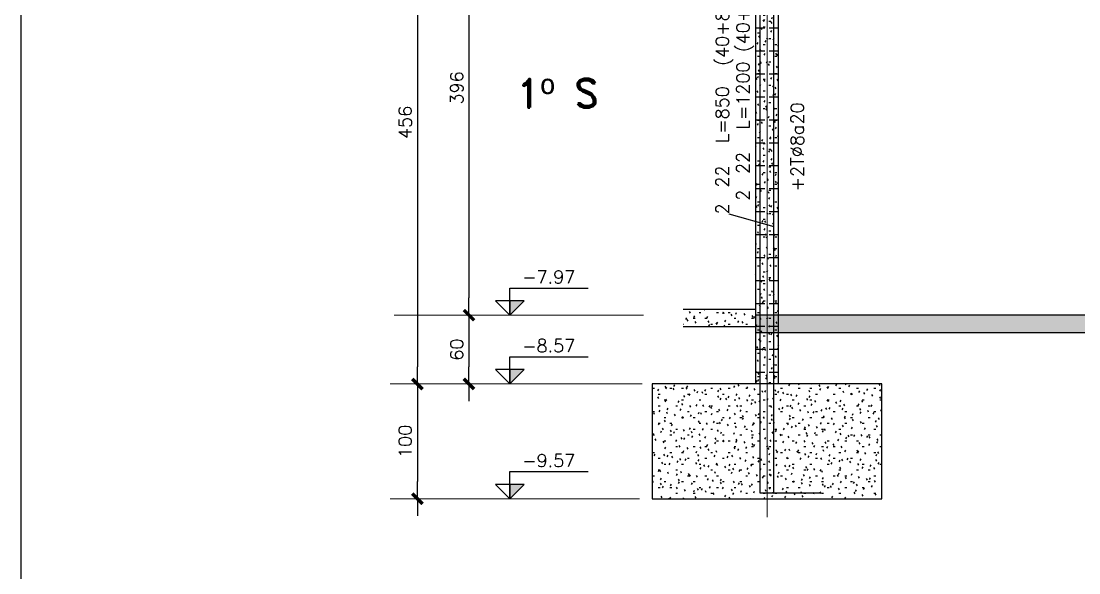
# Model space of a CAD drawing. Extents: x -58 to 5689, y 66 to 4123.
# Drawn here: x -58 to 864, y 1481 to 1961 of the extents above; entities that cross this region are included whole.
import ezdxf
from ezdxf.enums import TextEntityAlignment as Align

# ---------------------------------------------------------------- set-up
doc = ezdxf.new("R2010")
doc.units = 0
doc.header["$LTSCALE"] = 30
doc.header["$MEASUREMENT"] = 0
doc.layers.get('0').update_dxf_attribs({"linetype": 'CONTINUOUS'})
for name, color, linetype in [("EJE1''$0$fe", 7, 'CONTINUOUS'), ("EJE1''$0$RLA-COTAS1", 2, 'CONTINUOUS'), ("EJE1''$0$RLA-FE", 7, 'CONTINUOUS'), ("EJE1''$0$RLA-TEXTOS-FE", 9, 'CONTINUOUS'), ("EJE1''$0$RLA-TEXTOS2", 6, 'CONTINUOUS'), ('RLA-FORMATO', 7, 'CONTINUOUS')]:
    doc.layers.add(name, color=color, linetype=linetype)
doc.layers.add("EJE1''$0$RLA-ACHURADO", color=30, linetype='CONTINUOUS', transparency=0.7)
for name, color, linetype, lineweight in [("EJE1''$0$RLA-CONTORNO", 30, 'CONTINUOUS', 25), ("EJE1''$0$RLA-EJES", 1, 'CONTINUOUS', 9), ("EJE1''$0$RLA-NIVEL-1", 1, 'CONTINUOUS', 9), ("EJE1''$0$RLA-SELLO", 3, 'CONTINUOUS', 9)]:
    doc.layers.add(name, color=color, linetype=linetype, lineweight=lineweight)
doc.styles.add("EJE1''$0$RomanD", font='romand.shx', dxfattribs={"height": 31.5})
doc.styles.add("EJE1''$0$ROMANS", font='romans.shx', dxfattribs={"height": 11.25})
doc.dimstyles.new("EJE1''$0$ING-50", dxfattribs={"dimscale": 50, "dimtxt": 0.27, "dimasz": 0.3, "dimexe": 0, "dimexo": 0, "dimgap": 0.1, "dimtad": 1, "dimdec": 1, "dimzin": 12, "dimdsep": 46, "dimtxsty": "EJE1''$0$ROMANS", "dimblk": "EJE1''$0$TICK1", "dimblk1": "EJE1''$0$TICK1", "dimblk2": "EJE1''$0$TICK1", "dimcen": 0.09, "dimclrd": 2, "dimclre": 1, "dimclrt": 3, "dimadec": 0, "dimazin": 0, "dimtfac": 1, "dimtdec": 0, "dimtix": 1, "dimtmove": 2, "dimatfit": 3, "dimldrblk": "EJE1''$0$TICK1", "dimfxl": 0, "dimfxlon": 1, "dimtolj": 1, "dimtzin": 0, "dimarcsym": 0})
pattern_1 = [(0, (-2068.284, -603.987), (20.32, 5.08), [1.676, -13.564, 1.676, -13.564, -81.28]), (0, (-2068.284, -603.987), (20.32, 5.08), [-30.48, 1.676, -28.804, 1.676, -13.564, -35.56]), (0, (-2068.284, -603.987), (20.32, 5.08), [-76.2, 1.676, -8.484, 1.676, -23.724]), (120, (-2060.664, -601.447), (-14.55941, 15.057636), [1.676, -13.564, 1.676, -13.564, -81.28]), (120, (-2060.664, -601.447), (-14.55941, 15.057636), [-30.48, 1.676, -28.804, 1.676, -13.564, -35.56]), (120, (-2060.664, -601.447), (-14.55941, 15.057636), [-76.2, 1.676, -8.484, 1.676, -23.724]), (240, (-2058.124, -591.287), (-5.76059, -20.137636), [1.676, -13.564, 1.676, -13.564, -81.28]), (240, (-2058.124, -591.287), (-5.76059, -20.137636), [-30.48, 1.676, -28.804, 1.676, -13.564, -35.56]), (240, (-2058.124, -591.287), (-5.76059, -20.137636), [-76.2, 1.676, -8.484, 1.676, -23.724])]

# ---------------------------------------------------------------- blocks, each defined once
blk = doc.blocks.new("EJE1''$0$TICK1")
at = {"color": 2}
for points in [[(0, 0), (-1, 0)], [(0, 0), (1, 0)]]:
    blk.add_lwpolyline(points, dxfattribs=at)
at = {"color": 2, "const_width": 0.2}
blk.add_lwpolyline([(-0.3, -0.3), (0.3, 0.3)], dxfattribs=at)
blk = doc.blocks.new("EJE1''$0$DIMBLOCK10-EJE 1__")
at = {"layer": "EJE1''$0$RLA-COTAS1", "color": 2, "lineweight": -2, "transparency": 16777216}
blk.add_line((-2724.26, -416), (-2724.26, -842), dxfattribs=at)
at = {"layer": "EJE1''$0$RLA-COTAS1", "color": 2, "lineweight": -2, "transparency": 16777216, "xscale": 15, "yscale": 15, "zscale": 15}
for p, rotation in [((-2724.26, -401), 90), ((-2724.26, -857), 270)]:
    blk.add_blockref("EJE1''$0$TICK1", p, dxfattribs=dict(at, rotation=rotation))
at = {"layer": "EJE1''$0$RLA-COTAS1", "color": 3, "transparency": 16777216, "insert": (-2734.89, -629), "char_height": 11.25, "attachment_point": 5, "rotation": 90, "style": "EJE1''$0$ROMANS"}
blk.add_mtext('\\A1;456', dxfattribs=at)
blk = doc.blocks.new("EJE1''$0$DIMBLOCK12-EJE 1__")
at = {"layer": "EJE1''$0$RLA-COTAS1", "color": 2, "lineweight": -2, "transparency": 16777216}
blk.add_line((-2724.26, -872), (-2724.26, -942), dxfattribs=at)
at = {"layer": "EJE1''$0$RLA-COTAS1", "color": 2, "lineweight": -2, "transparency": 16777216, "xscale": 15, "yscale": 15, "zscale": 15}
for p, rotation in [((-2724.26, -857), 90), ((-2724.26, -957), 270)]:
    blk.add_blockref("EJE1''$0$TICK1", p, dxfattribs=dict(at, rotation=rotation))
at = {"layer": "EJE1''$0$RLA-COTAS1", "color": 3, "transparency": 16777216, "insert": (-2734.89, -907), "char_height": 11.25, "attachment_point": 5, "rotation": 90, "style": "EJE1''$0$ROMANS"}
blk.add_mtext('\\A1;100', dxfattribs=at)
blk = doc.blocks.new("EJE1''$0$DIMBLOCK14-EJE 1__")
at = {"layer": "EJE1''$0$RLA-COTAS1", "color": 2, "lineweight": -2, "transparency": 16777216}
blk.add_line((-2679.26, -416), (-2679.26, -782), dxfattribs=at)
at = {"layer": "EJE1''$0$RLA-COTAS1", "color": 2, "lineweight": -2, "transparency": 16777216, "xscale": 15, "yscale": 15, "zscale": 15}
for p, rotation in [((-2679.26, -401), 90), ((-2679.26, -797), 270)]:
    blk.add_blockref("EJE1''$0$TICK1", p, dxfattribs=dict(at, rotation=rotation))
at = {"layer": "EJE1''$0$RLA-COTAS1", "color": 3, "transparency": 16777216, "insert": (-2689.89, -599), "char_height": 11.25, "attachment_point": 5, "rotation": 90, "style": "EJE1''$0$ROMANS"}
blk.add_mtext('\\A1;396', dxfattribs=at)
blk = doc.blocks.new("EJE1''$0$DIMBLOCK15-EJE 1__")
at = {"layer": "EJE1''$0$RLA-COTAS1", "color": 2, "lineweight": -2, "transparency": 16777216}
blk.add_line((-2679.26, -812), (-2679.26, -842), dxfattribs=at)
at = {"layer": "EJE1''$0$RLA-COTAS1", "color": 2, "lineweight": -2, "transparency": 16777216, "xscale": 15, "yscale": 15, "zscale": 15}
for p, rotation in [((-2679.26, -797), 90), ((-2679.26, -857), 270)]:
    blk.add_blockref("EJE1''$0$TICK1", p, dxfattribs=dict(at, rotation=rotation))
at = {"layer": "EJE1''$0$RLA-COTAS1", "color": 3, "transparency": 16777216, "insert": (-2689.89, -827), "char_height": 11.25, "attachment_point": 5, "rotation": 90, "style": "EJE1''$0$ROMANS"}
blk.add_mtext('\\A1;60', dxfattribs=at)
blk = doc.blocks.new("EJE1''$0$nivel-el")
blk.add_hatch(color=1).paths.add_polyline_path([(0, 0), (12.5, 12.5), (0, 12.5)])
at = {"color": 3}
blk.add_lwpolyline([(0, 0), (12.5, 12.5), (-12.5, 12.5), (0, 0), (0, 23.61), (68.35, 23.61)], dxfattribs=at)
blk.add_lwpolyline([(0, 0), (12.5, 12.5), (0, 12.5), (0, 0)])
at = {"color": 3, "style": "EJE1''$0$ROMANS", "flags": 4}
blk.add_attdef('%%P0.00', text='', height=11.25, dxfattribs=at).set_placement((33.96, 27.67), align=Align.CENTER)
blk = doc.blocks.new('*U52')
at = {"layer": "EJE1''$0$RLA-FE"}
for p, q in [((0, -40), (0, 0)), ((0, 0), (1078.21, 0)), ((1078.21, 0), (1128.21, 0)), ((1128.21, 0), (1160, 0)), ((1160, 0), (1160, 0))]:
    blk.add_line(p, q, dxfattribs=at)
at = {"layer": "EJE1''$0$RLA-FE", "color": 3, "style": "EJE1''$0$ROMANS", "flags": 8}
for tag, p in [('F=', (249.88, 9.32)), ('NUM', (264.29, 9.32))]:
    blk.add_attdef(tag, text='', height=11.25, dxfattribs=at).set_placement(p, align=Align.RIGHT)
at = {"layer": "EJE1''$0$RLA-FE", "color": 3, "style": "EJE1''$0$ROMANS"}
for tag, p, flags in [('PHI', (268.18, 9.54), 14), ('DIAM', (278.04, 9.32), 12), ('MINUS', (300.06, 9.32), 13), ('MARK', (313.45, 9.32), 13), ('TEXTO_FE1', (316.75, 9.32), 8), ('TEXTO_FE2', (384.27, 9.34), 8), ('TIPO', (578.8, -75.78), 13), ('NVECES', (564.93, -94.72), 13), ('NUMFE', (568.86, -114.48), 13), ('CAPA', (577.06, -133.6), 13), ('DESPLAZA', (278.34, -151.59), 13), ('ESPACIO', (284.39, -169.95), 13), ('CANT', (298.23, -188.75), 13)]:
    blk.add_attdef(tag, p, '', height=11.25, dxfattribs=dict(at, flags=flags))
blk = doc.blocks.new('*U53')
at = {"layer": "EJE1''$0$RLA-FE"}
for p, q in [((0, -40), (0, 0)), ((0, 0), (728.21, 0)), ((728.21, 0), (778.21, 0)), ((778.21, 0), (810, 0)), ((810, 0), (810, 0))]:
    blk.add_line(p, q, dxfattribs=at)
at = {"layer": "EJE1''$0$RLA-FE", "color": 3, "style": "EJE1''$0$ROMANS", "flags": 8}
for tag, p in [('F=', (238, 39.32)), ('NUM', (252.4, 39.32))]:
    blk.add_attdef(tag, text='', height=11.25, dxfattribs=at).set_placement(p, align=Align.RIGHT)
at = {"layer": "EJE1''$0$RLA-FE", "color": 3, "style": "EJE1''$0$ROMANS"}
for tag, p, flags in [('PHI', (256.3, 39.54), 14), ('DIAM', (266.16, 39.32), 12), ('MINUS', (288.17, 39.32), 13), ('MARK', (301.57, 39.32), 13), ('TEXTO_FE1', (304.87, 39.32), 8), ('TEXTO_FE2', (372.39, 39.34), 8), ('TIPO', (403.8, -75.78), 13), ('NVECES', (389.93, -94.72), 13), ('NUMFE', (393.86, -114.48), 13), ('CAPA', (402.06, -133.6), 13), ('DESPLAZA', (278.34, -151.59), 13), ('ESPACIO', (284.39, -169.95), 13), ('CANT', (298.23, -188.75), 13)]:
    blk.add_attdef(tag, p, '', height=11.25, dxfattribs=dict(at, flags=flags))
blk = doc.blocks.new("EJE1''")
at = {"layer": "EJE1''$0$RLA-ACHURADO"}
h = blk.add_hatch(dxfattribs=at)
h.set_pattern_fill('SAND - DENSE', color=256, style=0, pattern_type=2)
h.set_pattern_definition(pattern_1)
h.paths.add_polyline_path([(-2409.52, -857), (-2409.52, -401), (-2429.52, -401), (-2429.52, -857)], flags=0)
h = blk.add_hatch(dxfattribs=at)
h.set_pattern_fill('SAND - DENSE', color=256, style=0, pattern_type=2)
h.set_pattern_definition(pattern_1)
h.paths.add_polyline_path([(-2492.73, -807), (-2429.52, -807), (-2429.52, -792), (-2492.73, -792)], flags=0)
h = blk.add_hatch(dxfattribs=at)
h.set_pattern_fill('SAND - DENSE', color=256, style=0, pattern_type=2)
h.set_pattern_definition(pattern_1)
h.paths.add_polyline_path([(-1734.52, -812), (-1640.39, -812), (-1640.39, -797), (-1734.52, -797)], flags=0)
h.paths.add_polyline_path([(-2429.52, -812), (-2054.52, -812), (-2054.52, -797), (-2429.52, -797)], flags=0)
h = blk.add_hatch(dxfattribs=at)
h.set_pattern_fill('SAND - DENSE', color=256, style=0, pattern_type=2)
h.set_pattern_definition(pattern_1)
h.paths.add_polyline_path([(-2319.52, -957), (-2319.52, -857), (-2519.52, -857), (-2519.52, -957)], flags=0)
at = {"layer": "EJE1''$0$fe", "color": 1}
for p, q in [((-2421.52, -547), (-2429.52, -547)), ((-2409.52, -547), (-2417.52, -547)), ((-2421.52, -567), (-2429.52, -567)), ((-2409.52, -567), (-2417.52, -567)), ((-2421.52, -587), (-2429.52, -587)), ((-2409.52, -587), (-2417.52, -587)), ((-2421.52, -607), (-2429.52, -607)), ((-2409.52, -607), (-2417.52, -607)), ((-2421.52, -627), (-2429.52, -627)), ((-2409.52, -627), (-2417.52, -627)), ((-2421.52, -647), (-2429.52, -647)), ((-2409.52, -647), (-2417.52, -647)), ((-2421.52, -667), (-2429.52, -667)), ((-2409.52, -667), (-2417.52, -667)), ((-2421.52, -687), (-2429.52, -687)), ((-2409.52, -687), (-2417.52, -687)), ((-2421.52, -707), (-2429.52, -707)), ((-2409.52, -707), (-2417.52, -707)), ((-2421.52, -727), (-2429.52, -727)), ((-2409.52, -727), (-2417.52, -727)), ((-2421.52, -747), (-2429.52, -747)), ((-2409.52, -747), (-2417.52, -747)), ((-2421.52, -767), (-2429.52, -767)), ((-2409.52, -767), (-2417.52, -767)), ((-2421.52, -787), (-2429.52, -787)), ((-2409.52, -787), (-2417.52, -787)), ((-2421.52, -807), (-2429.52, -807)), ((-2409.52, -807), (-2417.52, -807)), ((-2421.52, -827), (-2429.52, -827)), ((-2409.52, -827), (-2417.52, -827)), ((-2421.52, -847), (-2429.52, -847)), ((-2409.52, -847), (-2417.52, -847))]:
    blk.add_line(p, q, dxfattribs=at)
at = {"layer": "EJE1''$0$RLA-CONTORNO"}
for p, q in [((-2429.52, -401), (-2429.52, -857)), ((-2409.52, -857), (-2409.52, -481)), ((-2429.52, -792), (-2492.73, -792)), ((-2054.52, -797), (-2429.52, -797)), ((-2429.52, -797), (-2429.52, -812)), ((-2429.52, -797), (-2429.52, -812)), ((-2492.73, -807), (-2429.52, -807)), ((-2429.52, -812), (-2054.52, -812)), ((-2319.52, -857), (-2519.52, -857)), ((-2519.52, -857), (-2519.52, -957)), ((-2319.52, -957), (-2319.52, -857)), ((-2519.52, -957), (-2319.52, -957))]:
    blk.add_line(p, q, dxfattribs=at)
at = {"layer": "EJE1''$0$RLA-EJES"}
blk.add_line((-2419.52, -973.11), (-2419.52, 1463), dxfattribs=at)
at = {"layer": "EJE1''$0$RLA-FE", "color": 2}
blk.add_line((-2452.84, -708.7), (-2413.52, -719.63), dxfattribs=at)
at = {"layer": "EJE1''$0$RLA-NIVEL-1"}
for p, q in [((-2744.52, -797), (-2527.21, -797)), ((-2528.4, -857), (-2748.04, -857)), ((-2530.62, -957), (-2747.94, -957))]:
    blk.add_line(p, q, dxfattribs=at)
at = {"layer": "EJE1''$0$RLA-SELLO"}
for p, q in [((-2748.04, -857), (-2611.38, -857)), ((-2746.26, -857), (-2608.91, -857))]:
    blk.add_line(p, q, dxfattribs=at)
ref = blk.add_blockref("EJE1''$0$nivel-el", (-2643.74, -797))
ref.add_attrib('%%P0.00', '-7.97', dxfattribs={"color": 3, "height": 11.25, "style": "EJE1''$0$ROMANS"}).set_placement((-2609.78, -769.33), align=Align.CENTER)
ref = blk.add_blockref("EJE1''$0$nivel-el", (-2643.74, -857))
ref.add_attrib('%%P0.00', '-8.57', dxfattribs={"color": 3, "height": 11.25, "style": "EJE1''$0$ROMANS"}).set_placement((-2609.78, -829.33), align=Align.CENTER)
ref = blk.add_blockref("EJE1''$0$nivel-el", (-2643.74, -957))
ref.add_attrib('%%P0.00', '-9.57', dxfattribs={"color": 3, "height": 11.25, "style": "EJE1''$0$ROMANS"}).set_placement((-2609.78, -929.33), align=Align.CENTER)
at = {"layer": "EJE1''$0$RLA-FE"}
ref = blk.add_blockref('*U52', (-2425.52, -952), dxfattribs=dict(at, rotation=90))
ref.add_attrib('DIAM', '22', (-2434.84, -673.96), dxfattribs={"color": 3, "height": 11.25, "rotation": 90, "style": "EJE1''$0$ROMANS"})
ref.add_attrib('NUM', '2', dxfattribs={"color": 3, "height": 11.25, "rotation": 90, "style": "EJE1''$0$ROMANS"}).set_placement((-2434.84, -687.71), align=Align.RIGHT)
ref.add_attrib('TEXTO_FE1', 'L=1200', (-2434.84, -635.25), dxfattribs={"color": 3, "height": 11.25, "rotation": 90, "style": "EJE1''$0$ROMANS"})
ref.add_attrib('TEXTO_FE2', '(40+1160)', (-2434.86, -567.73), dxfattribs={"color": 3, "height": 11.25, "rotation": 90, "style": "EJE1''$0$ROMANS"})
ref = blk.add_blockref('*U53', (-2413.52, -952), dxfattribs=dict(at, rotation=90))
ref.add_attrib('DIAM', '22', (-2452.84, -685.84), dxfattribs={"color": 3, "height": 11.25, "rotation": 90, "style": "EJE1''$0$ROMANS"})
ref.add_attrib('NUM', '2', dxfattribs={"color": 3, "height": 11.25, "rotation": 90, "style": "EJE1''$0$ROMANS"}).set_placement((-2452.84, -699.6), align=Align.RIGHT)
ref.add_attrib('TEXTO_FE1', 'L=850', (-2452.84, -647.13), dxfattribs={"color": 3, "height": 11.25, "rotation": 90, "style": "EJE1''$0$ROMANS"})
ref.add_attrib('TEXTO_FE2', '(40+810)', (-2452.86, -579.61), dxfattribs={"color": 3, "height": 11.25, "rotation": 90, "style": "EJE1''$0$ROMANS"})
at = {"layer": "EJE1''$0$RLA-TEXTOS-FE", "color": 9, "style": "EJE1''$0$ROMANS"}
blk.add_text('+2T%%C8a20', height=11.25, rotation=90, dxfattribs=at).set_placement((-2387.58, -650.39), align=Align.CENTER)
at = {"layer": "EJE1''$0$RLA-TEXTOS2", "color": 5, "insert": (-2602.12, -603.64), "char_height": 25, "width": 113.177, "attachment_point": 5, "line_spacing_factor": 0.941778, "style": "EJE1''$0$RomanD"}
blk.add_mtext('1º S', dxfattribs=at)
at = {"layer": "EJE1''$0$RLA-COTAS1"}
for base, p1, p2, picture, middle in [((-2724.26, -857), (-2719.26, -401), (-2719.26, -857), "EJE1''$0$DIMBLOCK10-EJE 1__", (-2734.89, -629)), ((-2679.26, -797), (-2674.26, -401), (-2674.26, -797), "EJE1''$0$DIMBLOCK14-EJE 1__", (-2689.89, -599)), ((-2679.26, -857), (-2674.26, -797), (-2674.26, -857), "EJE1''$0$DIMBLOCK15-EJE 1__", (-2689.89, -827)), ((-2724.26, -957), (-2719.26, -857), (-2719.26, -957), "EJE1''$0$DIMBLOCK12-EJE 1__", (-2734.89, -907))]:
    dim = blk.add_linear_dim(base=base, p1=p1, p2=p2, angle=90, dimstyle="EJE1''$0$ING-50", override={"dimexe": 0, "dimexo": 0, "dimdec": 1, "dimfxl": 0, "dimfxlon": 1}, dxfattribs=at)
    dim.commit()
    dim.dimension.update_dxf_attribs({"geometry": picture, "text_midpoint": middle})

msp = doc.modelspace()

# ---------------------------------------------------------------- linework, layer by layer
at = {"layer": 'RLA-FORMATO', "color": 6, "linetype": 'Continuous'}
msp.add_line((-58.1, 68.1), (-58.1, 4123.1), dxfattribs=at)

# ---------------------------------------------------------------- block references
msp.add_blockref("EJE1''", (3011.46, 2502.11))

doc.saveas('drawing.dxf')
